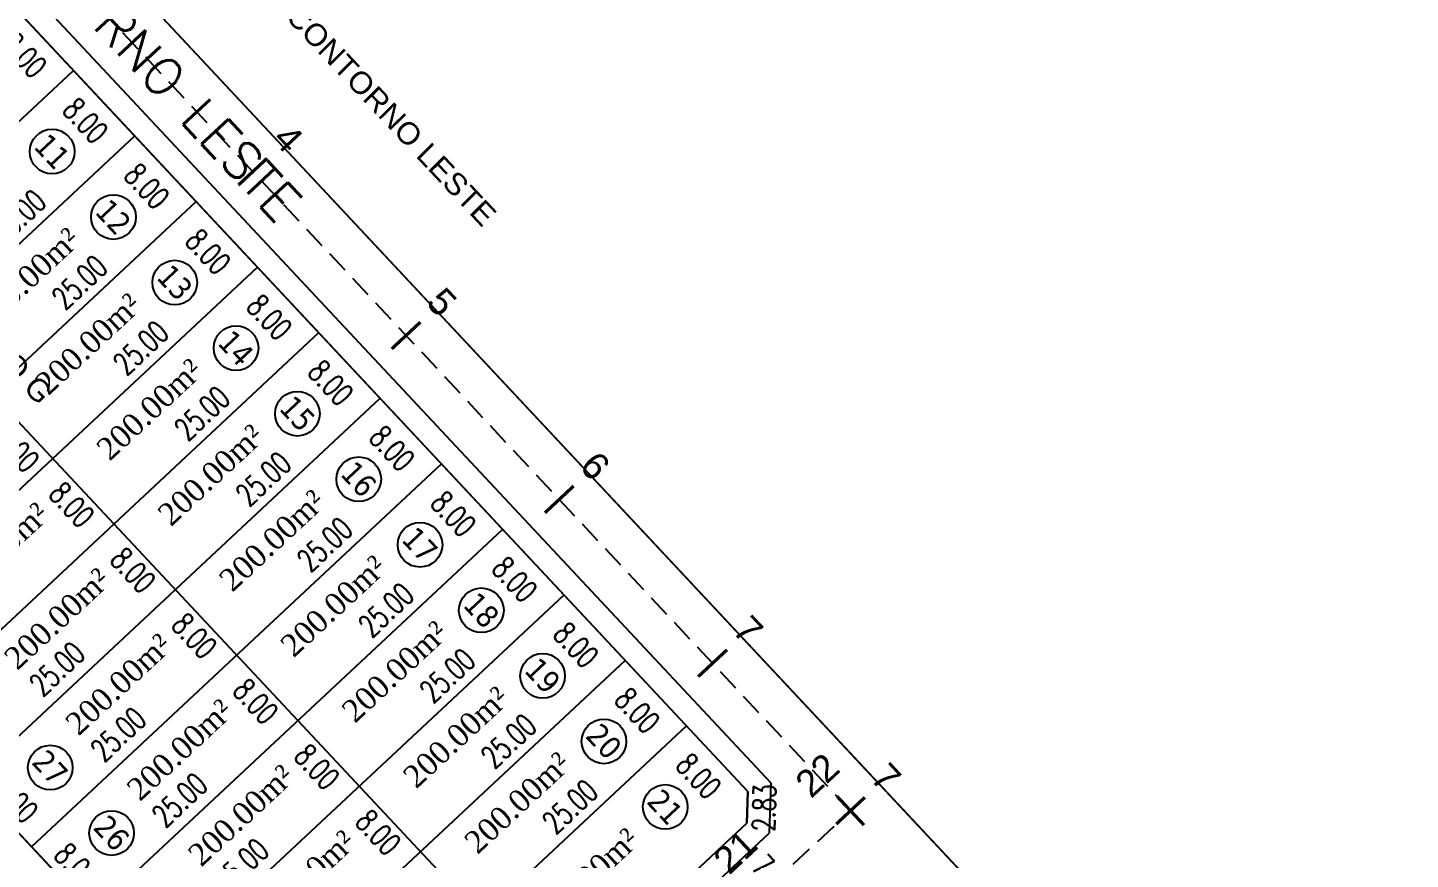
# Model space of a CAD drawing. Header units: metres. Extents: x 437145 to 443371, y 9612590 to 9615494.
# Drawn here: x 437576.7 to 437699.9, y 9614866 to 9614940.2 of the extents above; entities that cross this region are included whole.
import ezdxf

# ---------------------------------------------------------------- set-up
doc = ezdxf.new("R2010")
doc.units = ezdxf.units.M
doc.linetypes.add('ACAD_ISO02W100', pattern=[15, 12, -3])
doc.linetypes.add('DASHED2', pattern=[0.375, 0.25, -0.125])
for name, color, linetype in [('ADUTORA', 90, 'Continuous'), ('Auxiliar', 7, 'Continuous'), ('COTAS', 10, 'Continuous'), ('Eixo Acesso', 2, 'ACAD_ISO02W100'), ('Estacas', 7, 'Continuous'), ('Layer3', 1, 'Continuous'), ('M_FIO', 32, 'Continuous'), ('ÁREA', 7, 'Continuous')]:
    doc.layers.add(name, color=color, linetype=linetype)
doc.layers.get('0').off()
doc.styles.add('ARIAL', font='arial.ttf')
doc.styles.add('COTAS', font='romans.shx', dxfattribs={"width": 0.7})
doc.styles.add('symplex', font='simplex.shx', dxfattribs={"bigfont": 'bigfont.shx'})
doc.styles.add('tahoma', font='tahoma.ttf')
doc.styles.add('ÁREA', font='times.ttf', dxfattribs={"height": 2})
doc.dimstyles.new('C-75', dxfattribs={"dimtxt": 2, "dimasz": 0.2, "dimexe": 0, "dimexo": 0, "dimgap": 1, "dimtad": 0, "dimzin": 4, "dimdsep": 46, "dimtxsty": 'COTAS', "dimblk1": 'BOL-COT', "dimblk2": 'BOL-COT', "dimsah": 1, "dimcen": 0.1, "dimse1": 1, "dimse2": 1, "dimsd1": 1, "dimsd2": 1, "dimclrd": 8, "dimclre": 256, "dimaunit": 1, "dimadec": 3, "dimazin": 0, "dimtfac": 0.5, "dimtix": 1, "dimtmove": 0, "dimatfit": 3, "dimldrblk": 'BOL-COT', "dimfxl": 1, "dimtolj": 1, "dimtzin": 0, "dimarcsym": 0})

# ---------------------------------------------------------------- blocks, each defined once
blk = doc.blocks.new('Est')
at = {"const_width": 0.2}
blk.add_lwpolyline([(0, -1.19999999925494), (0, 1.200000001117586)], dxfattribs=at)
blk = doc.blocks.new('*D756')
at = {"layer": 'Layer3', "transparency": 16777216, "insert": (2851.994855178893, 1097.557827002202), "char_height": 2, "attachment_point": 5, "rotation": 270.002037056395, "style": 'COTAS'}
blk.add_mtext('\\A1;8.00', dxfattribs=at)
blk = doc.blocks.new('BOL-COT')
at = {"layer": 'COTAS'}
for p, q in [((-1.999999999999943, 8.53e-14), (2, 8.53e-14)), ((0, -2.999999999999971), (0, 3.000000000000028))]:
    blk.add_line(p, q, dxfattribs=at)
blk.add_circle((0, 0), 0.4, dxfattribs=at)
blk = doc.blocks.new('*D761')
at = {"layer": 'Layer3', "transparency": 16777216, "insert": (2851.995139602741, 1089.557827010502), "char_height": 2, "attachment_point": 5, "rotation": 270.00203705848185, "style": 'COTAS'}
blk.add_mtext('\\A1;8.00', dxfattribs=at)
blk = doc.blocks.new('*D762')
at = {"layer": 'Layer3', "transparency": 16777216, "insert": (2841.774935552536, 1087.401197845447), "char_height": 2, "attachment_point": 5, "rotation": 0.002037044152142905, "style": 'COTAS'}
blk.add_mtext('\\A1;25.00', dxfattribs=at)
blk = doc.blocks.new('*D766')
at = {"layer": 'Layer3', "transparency": 16777216, "insert": (2851.995424027724, 1081.55782701948), "char_height": 2, "attachment_point": 5, "rotation": 270.0020370434717, "style": 'COTAS'}
blk.add_mtext('\\A1;8.00', dxfattribs=at)
blk = doc.blocks.new('*D767')
at = {"layer": 'Layer3', "transparency": 16777216, "insert": (2841.775219978096, 1079.401197853829), "char_height": 2, "attachment_point": 5, "rotation": 0.0020370569587351227, "style": 'COTAS'}
blk.add_mtext('\\A1;25.00', dxfattribs=at)
blk = doc.blocks.new('*D769')
at = {"layer": 'Layer3', "transparency": 16777216, "insert": (2851.995708451426, 1073.557827022241), "char_height": 2, "attachment_point": 5, "rotation": 270.002037044305, "style": 'COTAS'}
blk.add_mtext('\\A1;8.00', dxfattribs=at)
blk = doc.blocks.new('*D770')
at = {"layer": 'Layer3', "transparency": 16777216, "insert": (2841.775504404402, 1071.401197855692), "char_height": 2, "attachment_point": 5, "rotation": 0.002037048421005068, "style": 'COTAS'}
blk.add_mtext('\\A1;25.00', dxfattribs=at)
blk = doc.blocks.new('*D772')
at = {"layer": 'Layer3', "transparency": 16777216, "insert": (2827.492079674115, 1072.326839413825), "char_height": 2, "attachment_point": 5, "rotation": 270.0020370584808, "style": 'COTAS'}
blk.add_mtext('\\A1;8.00', dxfattribs=at)
blk = doc.blocks.new('*D774')
at = {"layer": 'Layer3', "transparency": 16777216, "insert": (2851.995992872888, 1065.557827026383), "char_height": 2, "attachment_point": 5, "rotation": 270.0020370572307, "style": 'COTAS'}
blk.add_mtext('\\A1;8.00', dxfattribs=at)
blk = doc.blocks.new('*D775')
at = {"layer": 'Layer3', "transparency": 16777216, "insert": (2841.775788829414, 1063.40119786873), "char_height": 2, "attachment_point": 5, "rotation": 0.002037048421005068, "style": 'COTAS'}
blk.add_mtext('\\A1;25.00', dxfattribs=at)
blk = doc.blocks.new('*D777')
at = {"layer": 'Layer3', "transparency": 16777216, "insert": (2827.709524127097, 1065.379107835102), "char_height": 2, "attachment_point": 5, "rotation": 270.0020370513944, "style": 'COTAS'}
blk.add_mtext('\\A1;8.00', dxfattribs=at)
blk = doc.blocks.new('*D779')
at = {"layer": 'Layer3', "transparency": 16777216, "insert": (2851.996277306195, 1057.557827032236), "char_height": 2, "attachment_point": 5, "rotation": 270.0020370505587, "style": 'COTAS'}
blk.add_mtext('\\A1;8.00', dxfattribs=at)
blk = doc.blocks.new('*D780')
at = {"layer": 'Layer3', "transparency": 16777216, "insert": (2841.776073253633, 1055.401197869662), "char_height": 2, "attachment_point": 5, "rotation": 0.002037044152142905, "style": 'COTAS'}
blk.add_mtext('\\A1;25.00', dxfattribs=at)
blk = doc.blocks.new('*D782')
at = {"layer": 'Layer3', "transparency": 16777216, "insert": (2827.709808550217, 1057.379107846278), "char_height": 2, "attachment_point": 5, "rotation": 270.0020370584804, "style": 'COTAS'}
blk.add_mtext('\\A1;8.00', dxfattribs=at)
blk = doc.blocks.new('*D783')
at = {"layer": 'Layer3', "transparency": 16777216, "insert": (2816.775348889446, 1055.587349736462), "char_height": 2, "attachment_point": 5, "rotation": 0.022243504853414885, "style": 'COTAS'}
blk.add_mtext('\\A1;25.00', dxfattribs=at)
blk = doc.blocks.new('*D784')
at = {"layer": 'Layer3', "transparency": 16777216, "insert": (2851.996561726724, 1049.557827038707), "char_height": 2, "attachment_point": 5, "rotation": 270.0020370518117, "style": 'COTAS'}
blk.add_mtext('\\A1;8.00', dxfattribs=at)
blk = doc.blocks.new('*D785')
at = {"layer": 'Layer3', "transparency": 16777216, "insert": (2841.77635767839, 1047.401197879906), "char_height": 2, "attachment_point": 5, "rotation": 0.002037048421005068, "style": 'COTAS'}
blk.add_mtext('\\A1;25.00', dxfattribs=at)
blk = doc.blocks.new('*D786')
at = {"layer": 'Layer3', "transparency": 16777216, "insert": (2806.068445351202, 1049.556194148973), "char_height": 2, "attachment_point": 5, "rotation": 270.002037044306, "style": 'COTAS'}
blk.add_mtext('\\A1;8.00', dxfattribs=at)
blk = doc.blocks.new('*D787')
at = {"layer": 'Layer3', "transparency": 16777216, "insert": (2827.710092973978, 1049.379107844415), "char_height": 2, "attachment_point": 5, "rotation": 270.00203705764807, "style": 'COTAS'}
blk.add_mtext('\\A1;8.00', dxfattribs=at)
blk = doc.blocks.new('*D788')
at = {"layer": 'Layer3', "transparency": 16777216, "insert": (2816.775633314029, 1047.587349752295), "char_height": 2, "attachment_point": 5, "rotation": 0.022243517660019526, "style": 'COTAS'}
blk.add_mtext('\\A1;25.00', dxfattribs=at)
blk = doc.blocks.new('*D789')
at = {"layer": 'Layer3', "transparency": 16777216, "insert": (2851.996846161632, 1041.557827049266), "char_height": 2, "attachment_point": 5, "rotation": 270.0020370438896, "style": 'COTAS'}
blk.add_mtext('\\A1;8.00', dxfattribs=at)
blk = doc.blocks.new('*D790')
at = {"layer": 'Layer3', "transparency": 16777216, "insert": (2841.776642111269, 1039.401197888288), "char_height": 2, "attachment_point": 5, "rotation": 0.0020370526898213933, "style": 'COTAS'}
blk.add_mtext('\\A1;25.00', dxfattribs=at)
blk = doc.blocks.new('*D791')
at = {"layer": 'Layer3', "transparency": 16777216, "insert": (2806.068729785527, 1041.556194155689), "char_height": 2, "attachment_point": 5, "rotation": 270.0020370505597, "style": 'COTAS'}
blk.add_mtext('\\A1;8.00', dxfattribs=at)
blk = doc.blocks.new('*D792')
at = {"layer": 'Layer3', "transparency": 16777216, "insert": (2827.710377406236, 1041.379107850003), "char_height": 2, "attachment_point": 5, "rotation": 270.0020370584808, "style": 'COTAS'}
blk.add_mtext('\\A1;8.00', dxfattribs=at)
blk = doc.blocks.new('*D793')
at = {"layer": 'Layer3', "transparency": 16777216, "insert": (2816.775917746635, 1039.587349763471), "char_height": 2, "attachment_point": 5, "rotation": 0.022243517661772773, "style": 'COTAS'}
blk.add_mtext('\\A1;25.00', dxfattribs=at)
blk = doc.blocks.new('*D794')
at = {"layer": 'Layer3', "transparency": 16777216, "insert": (2841.776926530698, 1031.401197885494), "char_height": 2, "attachment_point": 5, "rotation": 0.0020370398832807433, "style": 'COTAS'}
blk.add_mtext('\\A1;25.00', dxfattribs=at)
blk = doc.blocks.new('*D796')
at = {"layer": 'Layer3', "transparency": 16777216, "insert": (2827.710661826737, 1033.379107850003), "char_height": 2, "attachment_point": 5, "rotation": 270.0020370568119, "style": 'COTAS'}
blk.add_mtext('\\A1;8.00', dxfattribs=at)
blk = doc.blocks.new('*D797')
at = {"layer": 'Layer3', "transparency": 16777216, "insert": (2816.77620216585, 1031.587349768128), "char_height": 2, "attachment_point": 5, "rotation": 0.022243521928830428, "style": 'COTAS'}
blk.add_mtext('\\A1;25.00', dxfattribs=at)
blk = doc.blocks.new('*D798')
at = {"layer": 'Layer3', "transparency": 16777216, "insert": (2851.99741500665, 1025.557827059213), "char_height": 2, "attachment_point": 5, "rotation": 270.00203705139387, "style": 'COTAS'}
blk.add_mtext('\\A1;8.00', dxfattribs=at)
blk = doc.blocks.new('*D799')
at = {"layer": 'Layer3', "transparency": 16777216, "insert": (2841.777210956142, 1023.40119789015), "char_height": 2, "attachment_point": 5, "rotation": 0.00203705268987296, "style": 'COTAS'}
blk.add_mtext('\\A1;25.00', dxfattribs=at)
blk = doc.blocks.new('*D801')
at = {"layer": 'Layer3', "transparency": 16777216, "insert": (2827.710946253641, 1025.379107861179), "char_height": 2, "attachment_point": 5, "rotation": 270.0020370584814, "style": 'COTAS'}
blk.add_mtext('\\A1;8.00', dxfattribs=at)
blk = doc.blocks.new('*D803')
at = {"layer": 'Layer3', "transparency": 16777216, "insert": (2851.99769943143, 1017.55782706485), "char_height": 2, "attachment_point": 5, "rotation": 270.00203705014235, "style": 'COTAS'}
blk.add_mtext('\\A1;8.00', dxfattribs=at)
blk = doc.blocks.new('*D804')
at = {"layer": 'Layer3', "transparency": 16777216, "insert": (2841.777495380251, 1015.401197899464), "char_height": 2, "attachment_point": 5, "rotation": 0.00203705268987296, "style": 'COTAS'}
blk.add_mtext('\\A1;25.00', dxfattribs=at)
blk = doc.blocks.new('*D808')
at = {"layer": 'Layer3', "transparency": 16777216, "insert": (2851.997983855831, 1009.557827091825), "char_height": 2, "attachment_point": 5, "rotation": 270.0020370509765, "style": 'COTAS'}
blk.add_mtext('\\A1;8.00', dxfattribs=at)
blk = doc.blocks.new('*D823')
at = {"layer": 'Layer3', "transparency": 16777216, "insert": (2851.997130581289, 1033.557827053641), "char_height": 2, "attachment_point": 5, "rotation": 270.0020370509751, "style": 'COTAS'}
blk.add_mtext('\\A1;8.00', dxfattribs=at)
blk = doc.blocks.new('*D838')
at = {"layer": 'Layer3', "transparency": 16777216, "insert": (2854.327666875219, 1003.508161290838), "char_height": 2, "attachment_point": 5, "rotation": 45.00203732485716, "style": 'COTAS'}
blk.add_mtext('\\A1;2.83', dxfattribs=at)
blk = doc.blocks.new('*D889')
at = {"layer": 'Layer3', "transparency": 16777216, "insert": (2850.759346361732, 998.3317780887128), "char_height": 2, "attachment_point": 5, "rotation": 270.00203704913054, "style": 'COTAS'}
blk.add_mtext('\\A1;7.00', dxfattribs=at)
blk = doc.blocks.new('atutu')
at = {"layer": 'Layer3', "color": 0}
blk.add_line((2854.277845375147, 1005.557908125553), (2852.277916482091, 1003.557837020937), dxfattribs=at)
for points in [[(2829.271410125623, 1186.552887119684), (2863.271410113399, 1186.554095730516), (2863.271365478309, 928.7582078374508), (2435.280574230909, 928.7586033831868)], [(2863.280575853214, 928.758207835588), (2863.272299075756, 1161.558227075595)], [(2829.272690169887, 1150.557019947427), (2829.277916496236, 1003.557019297364)], [(2804.277845394705, 1005.556130463588), (2804.272761292605, 1148.556130353692)], [(2854.277845375147, 1005.557908125553), (2854.272761272581, 1148.557907993305)], [(2804.274716626993, 1093.556131199333), (2854.27471669562, 1093.557908859435)], [(2804.275001052849, 1085.556131203058), (2854.275001120661, 1085.557908870611)], [(2804.275285479695, 1077.556131212372), (2854.275285546575, 1077.557908874336)], [(2804.275569904794, 1069.556131212372), (2854.275569972606, 1069.557908878061)], [(2804.27585433065, 1061.55613122541), (2854.275854397647, 1061.557908885512)], [(2804.276138756623, 1053.556131230998), (2854.276138821641, 1053.557908885512)], [(2804.276423181722, 1045.556131236586), (2854.27642324674, 1045.55790889855)], [(2804.276707145234, 1037.556131240311), (2854.276707674517, 1037.557908906001)], [(2804.276992034598, 1029.556131245899), (2854.276992098627, 1029.557908909726)], [(2804.277276459465, 1021.556131251487), (2854.277276523552, 1021.557908917177)], [(2804.277560886369, 1013.556131258938), (2854.277560948593, 1013.557908920902)], [(2806.277916498914, 1003.556201573792), (2852.27791648116, 1003.557837020937)]]:
    blk.add_lwpolyline(points, dxfattribs=at)
for centre in [(2847.944891656191, 1089.578276489261), (2847.94517608228, 1081.578276502299), (2847.945460507146, 1073.578276504162), (2847.945744933119, 1065.578276511613), (2847.946029358218, 1057.578276519063), (2810.315608761763, 1049.568121867585), (2847.946313789487, 1049.578277327451), (2810.315893194313, 1041.568121875036), (2847.946598214761, 1041.578276532102), (2847.946882634215, 1033.578276537689), (2847.947167059314, 1025.57827654514), (2847.947451484181, 1017.578276550728), (2847.947735909164, 1009.578276576805)]:
    blk.add_circle(centre, 1.990958139869911, dxfattribs=at)
at = {"layer": 'M_FIO'}
for p, q in [((2856.277874826419, 1004.729552107263), (2853.106414712873, 1001.557866473082)), ((2856.277874827525, 1004.729552107263), (2853.106414713979, 1001.557866473082))]:
    blk.add_line(p, q, dxfattribs=at)
for points in [[(2863.271405439324, 1159.558228547084), (2863.271405439324, 1159.558228547084), (2863.271365478309, 928.7582078374508), (2856.28057584815, 928.7582142989668)], [(2856.277874826536, 1004.729552109125), (2856.272731816595, 1149.386406222689)], [(2856.277874827642, 1004.729552109125), (2856.2727318177, 1149.386406222689)], [(2805.44956047975, 1001.556172119784), (2853.106414711941, 1001.557866473082)], [(2805.449560480856, 1001.556172119784), (2853.106414713048, 1001.557866473082)]]:
    blk.add_lwpolyline(points, dxfattribs=at)
at = {"layer": 'ADUTORA', "color": 7, "style": 'symplex'}
blk.add_text('AV. CONTORNO LESTE', height=3.284297485517897, rotation=270.0256716937466, dxfattribs=at).set_placement((2858.100957446231, 1118.543453418049))
at = {"layer": 'Layer3', "color": 5, "char_height": 1.999999999999999, "attachment_point": 5, "rotation": 270.0497252510426, "style": 'tahoma'}
for s, insert in [('\\A1;11', (2847.944891657297, 1089.578276492986)), ('\\A1;12', (2847.945176084317, 1081.578276507887)), ('\\A1;13', (2847.9454605093, 1073.57827650975)), ('\\A1;14', (2847.945744935389, 1065.578276519063)), ('\\A1;15', (2847.946029359324, 1057.578276526514)), ('\\A1;27', (2810.315608761996, 1049.568121867585)), ('\\A1;16', (2847.946313785471, 1049.578276524651)), ('\\A1;26', (2810.315893194604, 1041.568121878761)), ('\\A1;17', (2847.946598216799, 1041.578276539552)), ('\\A1;18', (2847.946882635844, 1033.578277137461)), ('\\A1;19', (2847.947167062166, 1025.578276548865)), ('\\A1;20', (2847.947451486393, 1017.578276558179)), ('\\A1;21', (2847.947735911259, 1009.578276580531))]:
    blk.add_mtext(s, dxfattribs=dict(at, insert=insert))
at = {"layer": 'ÁREA', "linetype": 'Continuous', "lineweight": -2, "extrusion": (0.0262307824511418, -0.0004708427962515, 0.9996558029437244), "style": 'ÁREA'}
for s, p in [('200.00m²', (1132.535153856796, -2812.077903909605, 69.24720220933754)), ('200.00m²', (1124.536447461481, -2812.221715723545, 69.25097641253687)), ('200.00m²', (1116.537741060424, -2812.365527528982, 69.25475061535376)), ('200.00m²', (1108.539034687475, -2812.509339343569, 69.25852481858186)), ('200.00m²', (1100.540328303301, -2812.653151155505, 69.26229902176316)), ('200.00m²', (1092.541621909822, -2812.796962967958, 69.2660732249289)), ('200.00m²', (1084.542915529333, -2812.940774777623, 69.26984742787586)), ('200.00m²', (1076.544209122781, -2813.084586588273, 69.27362163096974)), ('200.00m²', (1068.545502740457, -2813.228398399482, 69.27739583402364)), ('248.00m²', (1059.420894329567, -2813.220864902933, 69.27719812456729))]:
    blk.add_text(s, height=1.999999999999999, rotation=270.9999999484056, dxfattribs=at).set_placement(p)
at = {"layer": 'ÁREA', "linetype": 'Continuous', "lineweight": -2, "extrusion": (0.02623078245114181, -0.0004708427962515001, 0.9996558029437245), "style": 'ÁREA'}
for p in [(1116.191699458213, -2793.622318701386, 68.76285307331452), (1108.192993070117, -2793.766130502396, 68.7666272761017), (1100.194286680411, -2793.909942317514, 68.77040147945655), (1092.195580288864, -2794.053754133777, 68.77417568260765), (1084.196873906428, -2794.197565938761, 68.77794988542723), (1076.198167516672, -2794.34137775109, 68.78172408859245)]:
    blk.add_text('200.00m²', height=1.999999999999999, rotation=270.9999999484056, dxfattribs=at).set_placement(p)
at = {"layer": 'Layer3', "color": 0}
for p1, p2, distance, picture, middle in [((2854.274432271859, 1101.557908052909), (2854.274716698589, 1093.557908054772), -2.2797193077719458, '*D756', (2851.994855178893, 1097.557827002202)), ((2854.27471669498, 1093.557908056635), (2854.275001122, 1085.557908067811), -2.2797193071898714, '*D761', (2851.995139602741, 1089.557827010502)), ((2854.275001120253, 1085.557908069673), (2829.275001085853, 1085.557019241485), -1.843734191033236, '*D762', (2841.774935552536, 1087.401197845447)), ((2854.275001122116, 1085.557908069673), (2854.275285547041, 1077.557908071536), -2.2797193082948866, '*D766', (2851.995424027724, 1081.55782701948)), ((2854.275285546226, 1077.557908075261), (2829.275285511825, 1077.557019241485), -1.8437341966211862, '*D767', (2841.775219978096, 1079.401197853829)), ((2854.275285547041, 1077.557908073399), (2854.275569972082, 1069.557908073399), -2.279719309575911, '*D769', (2851.995708451426, 1073.557827022241)), ((2854.275569972199, 1069.557908077124), (2829.275569937914, 1069.557019247073), -1.843734194758304, '*D770', (2841.775504404402, 1071.401197855692)), ((2854.275569972082, 1069.557908073399), (2854.275854398928, 1061.557908082712), -2.2797193140588288, '*D774', (2851.995992872888, 1065.557827026383)), ((2854.275854397182, 1061.557908084574), (2829.275854362956, 1061.557019254524), -1.8437342003462396, '*D775', (2841.775788829414, 1063.40119786873)), ((2854.275854397065, 1061.557908082712), (2854.276138822979, 1053.557908084574), -2.279719305269007, '*D779', (2851.996277306195, 1057.557827032236)), ((2804.276139157557, 1053.54731369983), (2829.276138828858, 1053.557019260112), 2.035183409860009, '*D783', (2816.775348889446, 1055.587349736462)), ((2854.276138821349, 1053.5579080883), (2829.276138786949, 1053.557019260112), -1.843734196620262, '*D780', (2841.776073253633, 1055.401197869662)), ((2804.276138843876, 1053.556130430061), (2804.276423268917, 1045.556130433786), 1.7921642959376043, '*D786', (2806.068445351202, 1049.556194148973)), ((2854.276138822048, 1053.557908084574), (2854.276423248137, 1045.55790809575), -2.279719309809662, '*D784', (2851.996561726724, 1049.557827038707)), ((2804.276423582598, 1045.547313703555), (2829.276423253899, 1045.557019269425), 2.035183419173184, '*D788', (2816.775633314029, 1047.587349752295)), ((2854.276423246216, 1045.557908099476), (2829.276423211874, 1045.557019269425), -1.843734196621404, '*D785', (2841.77635767839, 1047.401197879906)), ((2804.276423275494, 1045.556130435649), (2804.276707701409, 1037.556130441237), 1.7921642982086192, '*D791', (2806.068729785527, 1041.556194155689)), ((2854.276423254598, 1045.557908097613), (2854.276707679581, 1037.557908103201), -2.279719306898813, '*D789', (2851.996846161632, 1041.557827049266)), ((2804.276708016196, 1037.547313711006), (2829.276707685518, 1037.557019276875), 2.035183422899157, '*D793', (2816.775917746635, 1039.587349763471)), ((2854.276707679698, 1037.557908106926), (2829.276707644424, 1037.557019275013), -1.8437341984831443, '*D790', (2841.776642111269, 1039.401197888288)), ((2854.276707673993, 1037.557908105063), (2854.276992099965, 1029.557908105063), -2.2797193071307436, '*D823', (2851.997130581289, 1033.557827053641)), ((2804.276992434543, 1029.547313716594), (2829.276992105903, 1029.557019284326), 2.035183421036116, '*D797', (2816.77620216585, 1031.587349768128)), ((2854.276992098278, 1029.557908110652), (2829.276992063876, 1029.557019284326), -1.8437341891701315, '*D794', (2841.776926530698, 1031.401197885494)), ((2854.276992098976, 1029.557908106926), (2854.277276525007, 1021.557908114377), -2.2797193067828627, '*D798', (2851.99741500665, 1025.557827059213)), ((2854.277276524075, 1021.557908116239), (2829.277276489791, 1021.557019284326), -1.8437341910332459, '*D799', (2841.777210956142, 1023.40119789015)), ((2854.277276523144, 1021.557908114377), (2854.277560949, 1013.557908118102), -2.279719306083005, '*D803', (2851.99769943143, 1017.55782706485)), ((2854.277560948244, 1013.557908121827), (2829.277560913843, 1013.557019289914), -1.843734194758195, '*D804', (2841.777495380251, 1015.401197899464)), ((2854.277560949117, 1013.557908140454), (2854.277845375089, 1005.557908146042), -2.2797193077128206, '*D808', (2851.997983855831, 1009.557827091825)), ((2854.277845375089, 1005.557908146042), (2852.277916482091, 1003.557837020937), 1.4845687359165098, '*D838', (2854.327666875219, 1003.508161290838))]:
    dim = blk.add_aligned_dim(p1=p1, p2=p2, distance=distance, dimstyle='C-75', dxfattribs=at)
    dim.commit()
    dim.dimension.update_dxf_attribs({"geometry": picture, "text_midpoint": middle})
for base, p1, p2, angle, picture, middle in [((2827.492221887626, 1068.326839414646), (2824.961315180781, 1076.326749435025), (2824.961599607801, 1068.326749442476), 270.00203705847764, '*D772', (2827.492079674115, 1072.326839413825)), ((2827.709666340112, 1061.379107831885), (2825.178759632423, 1069.379017850715), (2825.179044058454, 1061.379017860028), 270.0020370513976, '*D777', (2827.709524127097, 1065.379107835102)), ((2827.709950763728, 1053.379107837785), (2825.179044057522, 1061.379017860028), (2825.179328484543, 1053.379017865616), 270.00203705848696, '*D782', (2827.709808550217, 1057.379107846278)), ((2827.710235187429, 1045.379107845199), (2825.179328482505, 1053.379017861891), (2825.179612909409, 1045.379017873067), 270.00203705765136, '*D787', (2827.710092973978, 1049.379107844415)), ((2827.710519619746, 1037.379107852687), (2825.179612914066, 1045.379017873067), (2825.179897341086, 1037.379017880517), 270.00203705847764, '*D792', (2827.710377406236, 1041.379107850003)), ((2827.710804040131, 1029.379107852613), (2825.179897333694, 1037.379017878655), (2825.180181760481, 1029.379017880517), 270.0020370568087, '*D796', (2827.710661826737, 1033.379107850003)), ((2827.711088467151, 1021.379107860137), (2825.180181759434, 1029.379017878655), (2825.180466186454, 1021.379017887968), 270.0020370584781, '*D801', (2827.710946253641, 1025.379107861179))]:
    dim = blk.add_linear_dim(base=base, p1=p1, p2=p2, angle=angle, dimstyle='C-75', dxfattribs=at)
    dim.commit()
    dim.dimension.update_dxf_attribs({"geometry": picture, "text_midpoint": middle, "dimtype": 129})
dim = blk.add_aligned_dim(p1=(2844.559170904128, 1001.831557654175), p2=(2844.559419776628, 994.8315576597633), distance=6.200051025273267, dimstyle='C-75', override={"dimfxl": 1.25}, dxfattribs=at)
dim.commit()
dim.dimension.update_dxf_attribs({"geometry": '*D889', "text_midpoint": (2850.759346361732, 998.3317780887128)})

msp = doc.modelspace()

# ---------------------------------------------------------------- linework, layer by layer
at = {"layer": 'Auxiliar', "color": 2, "linetype": 'Continuous', "lineweight": -3}
for p, q in [((437640.9228295655, 9614872.095943393), (437543.2630880852, 9614976.554427419)), ((437604.4005545643, 9614837.949124433), (437506.7391432152, 9614942.40766521)), ((437640.8277422576, 9614869.26911506), (437640.9228295655, 9614872.095943393)), ((437607.2257145927, 9614837.854093224), (437640.8277422576, 9614869.26911506))]:
    msp.add_line(p, q, dxfattribs=at)
at = {"layer": 'Eixo Acesso', "color": 3, "linetype": 'DASHED2', "lineweight": -3, "ltscale": 8}
for p in [(437542.160012521, 9614985.790384073), (437335.96061699, 9614576.715139333)]:
    msp.add_line(p, (437650.0637849299, 9614870.37471416), dxfattribs=at)

# ---------------------------------------------------------------- block references
at = {"rotation": 43.07140519794264}
msp.add_blockref('atutu', (436242.5698856535, 9612188.321055599), dxfattribs=at)
at = {"layer": 'Estacas', "color": 7, "linetype": 'Continuous', "lineweight": -3, "xscale": 1.458333333106969, "yscale": 1.458333333106969, "zscale": 1.458333333106969}
for p, rotation in [((437596.7948329417, 9614927.35207132), 313.073442243589), ((437610.4535380469, 9614912.74249313), 313.073442243589), ((437624.1122431522, 9614898.132914944), 313.073442243589), ((437637.7709482574, 9614883.523336753), 313.073442243589), ((437650.0637849299, 9614870.37471416), 313.073442243589), ((437650.0637849299, 9614870.37471416), 43.07344208211642)]:
    msp.add_blockref('Est', p, dxfattribs=dict(at, rotation=rotation))

# ---------------------------------------------------------------- texts
at = {"layer": 'ADUTORA', "color": 7, "extrusion": (0.2523981432401358, 0.1002419811213371, 0.9624171250085908), "style": 'ARIAL'}
for s, p in [('AV. CONTORNO LESTE', (8774459.959396731, -3807024.906682496, 1074276.704631067)), ('BLOCO G', (8774442.680359293, -3806992.409552949, 1074259.816782399))]:
    msp.add_text(s, height=2, rotation=202.2865637537625, dxfattribs=at).set_placement(p)
at = {"layer": 'Estacas', "color": 7, "linetype": 'Continuous', "lineweight": -3, "char_height": 2.399999999999999, "attachment_point": 8, "style": 'ARIAL'}
for s, insert, rotation in [('{\\C256;4}', (437599.0958415065, 9614929.503317373), 313.073442243589), ('{\\C256;5}', (437612.7545466117, 9614914.893739184), 313.073442243589), ('{\\C256;6}', (437626.4132517168, 9614900.284160998), 313.073442243589), ('{\\C256;7}', (437640.0719568221, 9614885.674582805), 313.073442243589), ('{\\C256;22}', (437647.9125388823, 9614872.675722733), 43.073442082116415), ('{\\C256;7}', (437652.3647934947, 9614872.525960214), 313.073442243589), ('{\\C256;21}', (437640.6105137113, 9614865.84895425), 43.073442082116415)]:
    msp.add_mtext(s, dxfattribs=dict(at, insert=insert, rotation=rotation))

doc.saveas('drawing.dxf')
